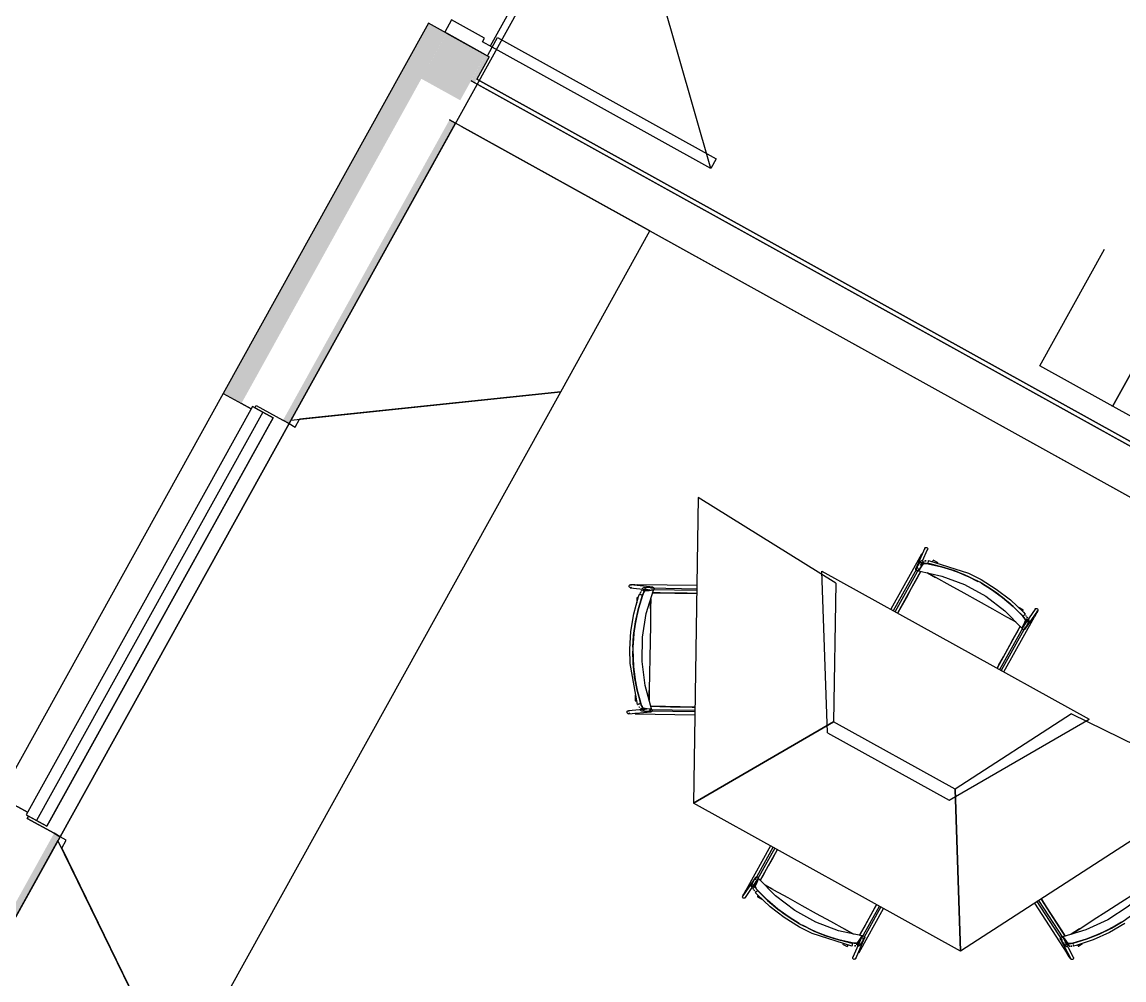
# Model space of a CAD drawing. Header units: metres. Extents: x 2.5 to 42.6, y 0.9 to 31.9.
# Drawn here: x 29.342 to 30.904, y 14.945 to 16.303 of the extents above; entities that cross this region are included whole.
import ezdxf

# ---------------------------------------------------------------- set-up
doc = ezdxf.new("R2010")
doc.units = ezdxf.units.M
for name, color, linetype in [('ARREDI', 9, 'Continuous'), ('PARETI_STRUTTURE', 7, 'Continuous'), ('PILASTRI_SETTI', 8, 'Continuous')]:
    doc.layers.add(name, color=color, linetype=linetype)

msp = doc.modelspace()

# ---------------------------------------------------------------- linework, layer by layer
at = {"layer": 'ARREDI'}
for points in [[(29.7231, 15.7384), (30.1055, 15.7786), (30.232, 16.0068), (29.9565, 16.1595)], [(30.9797, 15.9237), (30.8879, 15.758)], [(29.6978, 15.7415), (29.6685, 15.7577), (29.3479, 15.1792), (29.3771, 15.1629)], [(30.2936, 15.1957), (30.4924, 15.3107)], [(29.3928, 15.1425), (28.9057, 14.2637), (29.1812, 14.111), (29.5614, 14.7969)]]:
    msp.add_lwpolyline(points, close=True, dxfattribs=at)
for points in [[(30.7845, 15.8153), (30.8763, 15.9809)], [(31.8177, 15.2427), (30.7845, 15.8153)], [(29.3981, 15.1317), (29.5614, 14.7969), (30.1055, 15.7786), (29.7351, 15.7397)], [(29.6832, 15.7496), (29.3625, 15.171)], [(29.7204, 15.7335), (29.3959, 15.148)], [(30.4956, 15.5075), (30.3006, 15.6288), (30.2936, 15.1957)], [(30.6217, 15.5552), (30.6215, 15.5559), (30.6216, 15.5566), (30.6217, 15.5569), (30.6217, 15.5569), (30.6219, 15.5573), (30.6225, 15.5578), (30.6232, 15.5581), (30.6239, 15.5581), (30.6246, 15.5579), (30.6252, 15.5575), (30.6256, 15.5569)], [(30.6177, 15.5482), (30.6172, 15.5484), (30.6169, 15.5486)], [(30.6169, 15.5486), (30.6169, 15.5486)], [(30.6182, 15.5479), (30.6177, 15.5482)], [(30.6256, 15.5569), (30.6258, 15.5561), (30.6257, 15.5554), (30.6256, 15.5552), (30.6256, 15.5551), (30.6254, 15.5547), (30.6248, 15.5542)], [(30.6091, 15.5263), (30.6089, 15.527), (30.609, 15.5278), (30.6091, 15.528), (30.6091, 15.528), (30.6093, 15.5284), (30.6099, 15.529), (30.6106, 15.5292), (30.6113, 15.5293), (30.612, 15.5291)], [(30.6192, 15.5348), (30.6159, 15.5299), (30.6126, 15.525), (30.646, 15.5175), (30.678, 15.5053), (30.708, 15.4887), (30.7353, 15.468), (30.7594, 15.4436), (30.7618, 15.449), (30.7642, 15.4544), (30.7641, 15.4553), (30.7633, 15.4568), (30.762, 15.4587), (30.7604, 15.4606)], [(30.6126, 15.525), (30.613, 15.528), (30.6126, 15.525)], [(30.6156, 15.5325), (30.6164, 15.5337), (30.6198, 15.5386)], [(30.6158, 15.5365), (30.6157, 15.5373), (30.6157, 15.538), (30.616, 15.5385), (30.6161, 15.5387), (30.6166, 15.5391), (30.6166, 15.5392), (30.6173, 15.5394), (30.618, 15.5395), (30.6187, 15.5392), (30.6193, 15.5388)], [(30.6199, 15.5374), (30.6198, 15.5367), (30.6196, 15.5362), (30.6195, 15.536), (30.619, 15.5355), (30.619, 15.5355), (30.6183, 15.5353), (30.6176, 15.5352), (30.6169, 15.5355), (30.6162, 15.5359), (30.6158, 15.5365)], [(30.6264, 15.5349), (30.624, 15.5352), (30.6217, 15.5353), (30.62, 15.5352), (30.6192, 15.5348)], [(30.6192, 15.5348), (30.62, 15.5352), (30.6216, 15.5353), (30.6239, 15.5352), (30.6264, 15.5349)], [(30.6214, 15.5391), (30.6222, 15.5391), (30.6235, 15.5391)], [(30.6235, 15.5391), (30.6222, 15.5391)], [(30.6263, 15.5353), (30.6263, 15.5355), (30.6264, 15.5359), (30.6265, 15.5366)], [(30.6264, 15.5349), (30.6454, 15.5306), (30.664, 15.5247), (30.6818, 15.5175)], [(30.6266, 15.5373), (30.6268, 15.538), (30.6269, 15.5387), (30.627, 15.5392), (30.627, 15.5395), (30.627, 15.5395), (30.627, 15.5395), (30.627, 15.5393)], [(30.6819, 15.5175), (30.6641, 15.5247), (30.6455, 15.5305), (30.6266, 15.5348)], [(30.6337, 15.54), (30.6335, 15.5398), (30.6333, 15.5394), (30.633, 15.5388), (30.6326, 15.5382)], [(30.4838, 15.2952), (30.4759, 15.5246), (30.8547, 15.3146)], [(30.6161, 15.5242), (30.6099, 15.513), (30.6025, 15.4997), (30.5951, 15.4863), (30.5877, 15.4729), (30.5833, 15.4651)], [(30.6128, 15.5259), (30.6123, 15.5253), (30.6116, 15.5251), (30.6108, 15.525), (30.6101, 15.5252), (30.6095, 15.5257), (30.6091, 15.5263)], [(30.6254, 15.5219), (30.6369, 15.5155)], [(30.7507, 15.4525), (30.7381, 15.4594), (30.718, 15.4706), (30.6978, 15.4818), (30.6776, 15.493), (30.6574, 15.5042), (30.6373, 15.5153), (30.6254, 15.5219)], [(30.6824, 15.5173), (30.697, 15.5099)], [(30.697, 15.5099), (30.6824, 15.5172)], [(30.2028, 15.5018), (30.2024, 15.5024), (30.2023, 15.5032), (30.2025, 15.5039), (30.2029, 15.5045), (30.2035, 15.505), (30.2042, 15.5052), (30.2047, 15.5052), (30.205, 15.5052), (30.2057, 15.5049), (30.2062, 15.5044)], [(30.206, 15.5016), (30.2054, 15.5011), (30.2047, 15.5009), (30.2042, 15.5009), (30.204, 15.501), (30.2033, 15.5013), (30.2028, 15.5018)], [(30.2143, 15.5052), (30.2143, 15.5052), (30.2143, 15.5052), (30.2143, 15.5049), (30.2142, 15.5044)], [(30.2142, 15.5044), (30.2142, 15.5037)], [(30.2198, 15.4959), (30.2208, 15.4973)], [(30.2208, 15.4973), (30.2198, 15.496)], [(30.2224, 15.3305), (30.2283, 15.3299), (30.2342, 15.3293), (30.2251, 15.3623), (30.2208, 15.3963), (30.2213, 15.4306), (30.2267, 15.4645), (30.2369, 15.4972), (30.231, 15.4967), (30.2251, 15.4963), (30.2244, 15.4958), (30.2234, 15.4944), (30.2224, 15.4924), (30.2215, 15.4901)], [(30.2214, 15.4901), (30.2224, 15.4925), (30.2234, 15.4945), (30.2244, 15.4959), (30.2251, 15.4964)], [(30.2216, 15.4982), (30.2215, 15.499), (30.2216, 15.4997), (30.222, 15.5003), (30.2226, 15.5008), (30.2227, 15.5008), (30.2233, 15.501), (30.2235, 15.501), (30.224, 15.5009), (30.2247, 15.5006), (30.2253, 15.5001)], [(30.2253, 15.5001), (30.2256, 15.4995), (30.2257, 15.4987), (30.2255, 15.498), (30.2251, 15.4973), (30.2246, 15.4969), (30.2245, 15.4969), (30.2239, 15.4967), (30.2237, 15.4967), (30.2231, 15.4967), (30.2224, 15.497), (30.2219, 15.4975)], [(30.2231, 15.4979), (30.2274, 15.4982), (30.229, 15.4983)], [(30.2255, 15.4982), (30.2255, 15.4982)], [(30.2306, 15.4984), (30.2316, 15.4985)], [(30.2338, 15.5004), (30.2342, 15.5011), (30.2348, 15.5015), (30.2355, 15.5017), (30.236, 15.5017), (30.236, 15.5017), (30.2363, 15.5017), (30.2369, 15.5014), (30.2375, 15.5009)], [(30.2348, 15.498), (30.2369, 15.4971)], [(30.2375, 15.5009), (30.2378, 15.5002), (30.2379, 15.4995), (30.2377, 15.4987), (30.2373, 15.4981), (30.2367, 15.4976), (30.236, 15.4974)], [(30.4956, 15.5075), (30.4924, 15.3106)], [(30.7604, 15.4607), (30.7467, 15.4745), (30.7319, 15.4871), (30.7161, 15.4985), (30.7019, 15.5072)], [(30.7019, 15.5072), (30.7162, 15.4985), (30.732, 15.4871), (30.7467, 15.4744), (30.7605, 15.4606)], [(30.2214, 15.49), (30.2157, 15.4714), (30.2115, 15.4524), (30.2088, 15.4331), (30.2078, 15.4165)], [(30.2079, 15.4165), (30.2088, 15.4332), (30.2115, 15.4525), (30.2157, 15.4715), (30.2214, 15.4901)], [(30.2155, 15.4864), (30.2148, 15.4864), (30.2141, 15.4864), (30.2136, 15.4864), (30.2133, 15.4864)], [(30.2171, 15.4919), (30.2174, 15.4918), (30.2179, 15.4916), (30.2185, 15.4914), (30.2192, 15.4911), (30.2199, 15.4909)], [(30.2179, 15.4916), (30.2183, 15.4926)], [(30.2183, 15.4926), (30.2179, 15.4916)], [(30.2194, 15.4951), (30.2188, 15.4939)], [(30.2188, 15.4938), (30.2193, 15.4949)], [(30.2199, 15.4909), (30.2205, 15.4907), (30.2209, 15.4905), (30.2211, 15.4904)], [(30.2332, 15.4853), (30.233, 15.471), (30.2326, 15.448), (30.2322, 15.4249), (30.2318, 15.4017), (30.2315, 15.3787), (30.2311, 15.3557), (30.2309, 15.3413)], [(30.233, 15.4713), (30.2332, 15.4853)], [(30.298, 15.4928), (30.285, 15.493), (30.2721, 15.4932), (30.2592, 15.4934), (30.2463, 15.4936), (30.2358, 15.4938)], [(30.76, 15.4676), (30.7603, 15.4682), (30.7607, 15.4688), (30.7609, 15.4692), (30.761, 15.4694)], [(30.7777, 15.4695), (30.7779, 15.4702), (30.7781, 15.4706), (30.7781, 15.4707), (30.7782, 15.4709), (30.7788, 15.4713), (30.7795, 15.4715)], [(30.7795, 15.4716), (30.7803, 15.4715), (30.781, 15.4713), (30.7815, 15.4708), (30.7819, 15.4701), (30.782, 15.4694), (30.7819, 15.4686), (30.7817, 15.4682), (30.7817, 15.4682), (30.7815, 15.468), (30.7809, 15.4675), (30.7802, 15.4673)], [(30.7385, 15.4592), (30.7507, 15.4525)], [(30.7605, 15.4606), (30.7621, 15.4586), (30.7634, 15.4567), (30.7641, 15.4553), (30.7643, 15.4544)], [(30.7619, 15.4616), (30.7614, 15.4611), (30.7611, 15.4608), (30.7609, 15.4607)], [(30.7641, 15.4635), (30.7638, 15.4633), (30.7635, 15.463), (30.763, 15.4626), (30.7624, 15.4621), (30.7619, 15.4616)], [(30.7635, 15.463), (30.7642, 15.4622)], [(30.7641, 15.4635), (30.7641, 15.4635)], [(30.7665, 15.4554), (30.7648, 15.4515), (30.7641, 15.45)], [(30.765, 15.4612), (30.7658, 15.46)], [(30.7675, 15.4525), (30.7667, 15.4525), (30.766, 15.4528), (30.7655, 15.4532), (30.7651, 15.4539), (30.765, 15.4546), (30.765, 15.4546), (30.7651, 15.4553), (30.7652, 15.4555), (30.7655, 15.456), (30.7661, 15.4564), (30.7668, 15.4567)], [(30.7658, 15.46), (30.7651, 15.4611)], [(30.7663, 15.4593), (30.7671, 15.4578)], [(30.7671, 15.4578), (30.7664, 15.4592)], [(30.7675, 15.4566), (30.7682, 15.4564), (30.7688, 15.4559), (30.7692, 15.4552), (30.7693, 15.4545), (30.7693, 15.4545), (30.7692, 15.4538), (30.7691, 15.4537), (30.7688, 15.4532), (30.7682, 15.4527), (30.7675, 15.4525)], [(30.7764, 15.4602), (30.7758, 15.4605)], [(30.7772, 15.4598), (30.7772, 15.4598), (30.7771, 15.4598), (30.7769, 15.46), (30.7764, 15.4602)], [(30.7242, 15.387), (30.7268, 15.3918), (30.7331, 15.4031), (30.7393, 15.4144), (30.7456, 15.4257), (30.7519, 15.437), (30.7569, 15.4461)], [(30.7612, 15.4451), (30.7594, 15.4436)], [(30.7624, 15.4413), (30.7617, 15.4413), (30.761, 15.4416), (30.7604, 15.4421), (30.76, 15.4428), (30.7599, 15.4435), (30.7601, 15.4442)], [(30.7632, 15.4453), (30.7637, 15.4448), (30.7641, 15.4441), (30.7642, 15.4434), (30.7641, 15.4427), (30.7639, 15.4422), (30.7639, 15.4422), (30.7637, 15.442), (30.7631, 15.4416), (30.7624, 15.4413)], [(30.7635, 15.4486), (30.7631, 15.4477)], [(30.2078, 15.4109), (30.2081, 15.3946)], [(30.2082, 15.3945), (30.2078, 15.4109)], [(30.2082, 15.394), (30.2102, 15.3749), (30.2138, 15.3558), (30.2189, 15.337)], [(30.219, 15.3369), (30.2138, 15.3557), (30.2102, 15.3748), (30.2082, 15.3939)], [(30.2309, 15.3413), (30.2311, 15.3553)], [(30.211, 15.3408), (30.211, 15.3408)], [(30.211, 15.3408), (30.2113, 15.3408), (30.2117, 15.3408), (30.2124, 15.3408), (30.2131, 15.3408)], [(30.2033, 15.3231), (30.2027, 15.3226), (30.202, 15.3224), (30.2018, 15.3223), (30.2013, 15.3223), (30.2006, 15.3226), (30.2, 15.3231), (30.1996, 15.3237), (30.1994, 15.3244), (30.1996, 15.3252), (30.1999, 15.3258)], [(30.1999, 15.3258), (30.2005, 15.3263), (30.2012, 15.3266), (30.2014, 15.3266), (30.2019, 15.3266), (30.2026, 15.3264), (30.2032, 15.3259)], [(30.2174, 15.3362), (30.2167, 15.3359), (30.216, 15.3357), (30.2154, 15.3355), (30.2149, 15.3353), (30.2146, 15.3352), (30.2146, 15.3352), (30.2146, 15.3352), (30.2148, 15.3353)], [(30.2172, 15.3312), (30.2166, 15.3323)], [(30.2166, 15.3323), (30.2172, 15.3311)], [(30.2187, 15.3366), (30.2184, 15.3365), (30.218, 15.3364), (30.2174, 15.3362)], [(30.2225, 15.3268), (30.2219, 15.3263), (30.2212, 15.326), (30.2206, 15.3259), (30.2205, 15.326), (30.2198, 15.3262), (30.2198, 15.3262), (30.2192, 15.3267), (30.2188, 15.3273), (30.2187, 15.328)], [(30.2261, 15.3285), (30.2247, 15.3286), (30.2188, 15.3292)], [(30.219, 15.3369), (30.2198, 15.3346), (30.2208, 15.3325), (30.2217, 15.3311), (30.2224, 15.3305)], [(30.2224, 15.3305), (30.2217, 15.331), (30.2208, 15.3324), (30.2198, 15.3345), (30.219, 15.3369)], [(30.2198, 15.3299), (30.2204, 15.3302), (30.221, 15.3303), (30.2212, 15.3302), (30.2218, 15.33), (30.2219, 15.33), (30.2224, 15.3295), (30.2228, 15.3289), (30.2229, 15.3282), (30.2228, 15.3274), (30.2225, 15.3268)], [(30.2347, 15.3256), (30.2341, 15.3251), (30.2334, 15.3248), (30.2332, 15.3248), (30.2327, 15.3248), (30.2319, 15.3251), (30.2314, 15.3255), (30.231, 15.3262), (30.2308, 15.3269)], [(30.2342, 15.3293), (30.2313, 15.3283), (30.2342, 15.3293)], [(30.2332, 15.3328), (30.246, 15.3326), (30.2613, 15.3323), (30.2766, 15.3321), (30.2918, 15.3318), (30.2958, 15.3317)], [(30.234, 15.3289), (30.2346, 15.3284), (30.235, 15.3277), (30.2351, 15.327), (30.235, 15.3263), (30.2347, 15.3256)], [(30.2113, 15.3235), (30.2113, 15.3229)], [(30.2113, 15.3229), (30.2113, 15.3224), (30.2113, 15.3221), (30.2113, 15.322), (30.2113, 15.322)], [(30.6724, 14.9858), (30.6646, 15.2152), (30.4924, 15.3107)], [(30.656, 15.1997), (30.8547, 15.3146)], [(30.8298, 15.3222), (30.6646, 15.2152)], [(30.8298, 15.3222), (31.036, 15.2212), (30.6724, 14.9858)], [(30.4838, 15.2952), (30.656, 15.1997)], [(30.6646, 15.2152), (30.6724, 14.9858), (30.2936, 15.1957)], [(30.4123, 15.1292), (30.406, 15.1179), (30.3998, 15.1066), (30.3935, 15.0953), (30.3884, 15.0862)], [(30.3822, 15.087), (30.3816, 15.0875), (30.3812, 15.0882), (30.3811, 15.0889), (30.3813, 15.0896), (30.3815, 15.0901), (30.3815, 15.0901), (30.3817, 15.0903), (30.3822, 15.0907), (30.3829, 15.091)], [(30.3829, 15.091), (30.3837, 15.091), (30.3844, 15.0907), (30.385, 15.0902), (30.3853, 15.0895), (30.3854, 15.0888), (30.3853, 15.0881)], [(30.9637, 15.0869), (30.9609, 15.0922), (30.9581, 15.0974), (30.9358, 15.0715), (30.91, 15.0489), (30.8812, 15.0303), (30.8501, 15.0159), (30.8173, 15.0062), (30.8209, 15.0015), (30.8245, 14.9968), (30.8254, 14.9965), (30.8271, 14.9965), (30.8293, 14.9967), (30.8317, 14.9973)], [(30.3778, 15.0757), (30.3771, 15.0759), (30.3765, 15.0764), (30.3762, 15.0771), (30.3761, 15.0778), (30.3761, 15.0778), (30.3762, 15.0785), (30.3762, 15.0786), (30.3766, 15.0791), (30.3772, 15.0796), (30.3779, 15.0798)], [(30.3779, 15.0798), (30.3786, 15.0798), (30.3793, 15.0795), (30.3799, 15.0791), (30.3802, 15.0784), (30.3804, 15.0777), (30.3804, 15.0777), (30.3802, 15.077), (30.3802, 15.0768), (30.3799, 15.0763), (30.3793, 15.0759), (30.3786, 15.0756)], [(30.379, 15.073), (30.3783, 15.0745)], [(30.3783, 15.0745), (30.379, 15.0731)], [(30.3788, 15.0769), (30.3806, 15.0808), (30.3812, 15.0823)], [(30.5261, 14.9975), (30.5295, 15.0024), (30.5327, 15.0073), (30.4993, 15.0148), (30.4673, 15.027), (30.4373, 15.0436), (30.41, 15.0643), (30.386, 15.0887), (30.3835, 15.0833), (30.3811, 15.0779), (30.3812, 15.077), (30.382, 15.0755), (30.3833, 15.0736), (30.3849, 15.0717)], [(30.3849, 15.0717), (30.3832, 15.0737), (30.382, 15.0756), (30.3812, 15.077), (30.3811, 15.0779)], [(30.3819, 15.0837), (30.3823, 15.0846)], [(30.3842, 15.0872), (30.386, 15.0887)], [(30.4069, 15.0731), (30.3947, 15.0798)], [(30.3947, 15.0798), (30.4072, 15.0729), (30.4273, 15.0617), (30.4475, 15.0505), (30.4678, 15.0393), (30.4879, 15.0281), (30.5081, 15.017), (30.5206, 15.01)], [(30.8292, 15.0097), (30.8412, 15.0175), (30.8605, 15.03), (30.8799, 15.0426), (30.8993, 15.0551), (30.9187, 15.0677), (30.938, 15.0802), (30.95, 15.088)], [(30.3658, 15.0607), (30.3651, 15.0608), (30.3644, 15.061), (30.3638, 15.0615), (30.3634, 15.0622), (30.3633, 15.0629), (30.3635, 15.0637), (30.3637, 15.0641), (30.3637, 15.0641), (30.3639, 15.0643), (30.3644, 15.0648), (30.3651, 15.065)], [(30.3676, 15.0628), (30.3675, 15.0621), (30.3673, 15.0617), (30.3673, 15.0616), (30.3671, 15.0614), (30.3665, 15.061), (30.3658, 15.0607)], [(30.3682, 15.0725), (30.3682, 15.0725), (30.3682, 15.0725), (30.3685, 15.0723), (30.3689, 15.0721)], [(30.3689, 15.0721), (30.3695, 15.0718)], [(30.3804, 15.0711), (30.3796, 15.0723)], [(30.3796, 15.0723), (30.3803, 15.0712)], [(30.3819, 15.0693), (30.3812, 15.0701)], [(30.3813, 15.0688), (30.3815, 15.069), (30.3819, 15.0693), (30.3824, 15.0697), (30.3829, 15.0702), (30.3835, 15.0707)], [(30.3813, 15.0688), (30.3813, 15.0688)], [(30.3835, 15.0707), (30.384, 15.0712), (30.3843, 15.0715), (30.3845, 15.0716)], [(30.3854, 15.0647), (30.385, 15.0641), (30.3847, 15.0635), (30.3845, 15.0631), (30.3843, 15.0629)], [(30.4435, 15.0251), (30.4292, 15.0338), (30.4134, 15.0452), (30.3986, 15.0579), (30.3849, 15.0717)], [(30.385, 15.0716), (30.3987, 15.0578), (30.4135, 15.0452), (30.4292, 15.0338), (30.4435, 15.0251)], [(30.7869, 15.0593), (30.7939, 15.0485), (30.801, 15.0376), (30.808, 15.0268), (30.815, 15.0159), (30.8207, 15.0072)], [(30.5293, 15.0081), (30.5355, 15.0193), (30.5429, 15.0326), (30.5503, 15.046), (30.5535, 15.0517)], [(30.9004, 15.027), (30.8861, 15.0185), (30.8685, 15.0099), (30.8504, 15.0028), (30.8317, 14.9972)], [(30.8319, 14.9973), (30.8505, 15.0029), (30.8686, 15.01), (30.8861, 15.0185), (30.9004, 15.027)], [(30.4484, 15.0224), (30.4629, 15.0151)], [(30.463, 15.015), (30.4484, 15.0224)], [(30.4635, 15.0148), (30.4813, 15.0076), (30.4998, 15.0018), (30.5188, 14.9975)], [(30.5189, 14.9974), (30.5, 15.0017), (30.4814, 15.0076), (30.4635, 15.0148)], [(30.5206, 15.01), (30.5084, 15.0168)], [(30.8409, 15.0173), (30.8292, 15.0097)], [(30.5191, 14.997), (30.519, 14.9968), (30.5189, 14.9964), (30.5188, 14.9957)], [(30.5189, 14.9974), (30.5214, 14.9971), (30.5236, 14.997), (30.5253, 14.9971), (30.5261, 14.9975)], [(30.5262, 14.9975), (30.5254, 14.9971), (30.5237, 14.997), (30.5215, 14.9971), (30.5189, 14.9974)], [(30.5254, 14.9949), (30.5255, 14.9956), (30.5257, 14.9961), (30.5258, 14.9963), (30.5264, 14.9968), (30.5264, 14.9968), (30.5271, 14.997), (30.5278, 14.9971), (30.5285, 14.9968), (30.5291, 14.9964), (30.5295, 14.9958)], [(30.5297, 14.9998), (30.5289, 14.9986), (30.5256, 14.9937)], [(30.5295, 14.9958), (30.5297, 14.995), (30.5296, 14.9943), (30.5294, 14.9938), (30.5293, 14.9936), (30.5288, 14.9932), (30.5288, 14.9931), (30.5281, 14.9929), (30.5273, 14.9928), (30.5266, 14.9931), (30.526, 14.9935)], [(30.5327, 15.0073), (30.5323, 15.0045), (30.5327, 15.0073)], [(30.5326, 15.0064), (30.5331, 15.007), (30.5338, 15.0072), (30.5345, 15.0073), (30.5353, 15.0071), (30.5359, 15.0066), (30.5363, 15.006)], [(30.5363, 15.006), (30.5365, 15.0053), (30.5364, 15.0045), (30.5363, 15.0043), (30.5363, 15.0043), (30.536, 15.0039), (30.5355, 15.0033), (30.5348, 15.0031), (30.534, 15.003), (30.5333, 15.0032)], [(30.8163, 15.0018), (30.8155, 15.0018), (30.8148, 15.002), (30.8142, 15.0025), (30.8139, 15.0029), (30.8139, 15.0031), (30.8137, 15.0038), (30.8138, 15.0046)], [(30.8138, 15.0046), (30.8142, 15.0052), (30.8148, 15.0057), (30.8155, 15.006), (30.8162, 15.006), (30.8169, 15.0058), (30.8175, 15.0053)], [(30.8176, 15.0045), (30.8173, 15.0061)], [(30.8243, 14.9943), (30.8217, 14.9977), (30.8207, 14.999)], [(30.8213, 14.9948), (30.8216, 14.9955), (30.8222, 14.996), (30.8229, 14.9963), (30.8237, 14.9963), (30.8244, 14.9961), (30.8244, 14.9961), (30.8249, 14.9956), (30.825, 14.9955), (30.8253, 14.995), (30.8254, 14.9942), (30.8253, 14.9935)], [(30.8317, 14.9973), (30.8292, 14.9967), (30.827, 14.9965), (30.8253, 14.9965), (30.8245, 14.9968)], [(30.8319, 14.9955), (30.8318, 14.9962), (30.8317, 14.9966), (30.8316, 14.9968)], [(30.5117, 14.9923), (30.5118, 14.9925), (30.5121, 14.9929), (30.5124, 14.9935), (30.5127, 14.9941)], [(30.5187, 14.995), (30.5186, 14.9943), (30.5185, 14.9936), (30.5184, 14.9931), (30.5183, 14.9928), (30.5183, 14.9928), (30.5183, 14.9928), (30.5184, 14.993)], [(30.524, 14.9932), (30.5231, 14.9932), (30.5219, 14.9932)], [(30.5219, 14.9932), (30.5232, 14.9932)], [(30.5271, 14.9844), (30.5277, 14.9841)], [(30.5277, 14.9841), (30.5281, 14.9839), (30.5284, 14.9837)], [(30.5285, 14.9837), (30.5284, 14.9837)], [(30.8249, 14.9929), (30.8244, 14.9924), (30.8237, 14.9921), (30.8229, 14.9921), (30.8222, 14.9923), (30.8222, 14.9923), (30.8217, 14.9927), (30.8216, 14.9929), (30.8213, 14.9934), (30.8211, 14.9941), (30.8213, 14.9948)], [(30.8232, 14.9829), (30.8235, 14.9831), (30.8239, 14.9833)], [(30.8232, 14.9829), (30.8232, 14.9829)], [(30.8239, 14.9833), (30.8244, 14.9837)], [(30.8261, 14.9927), (30.8278, 14.9927)], [(30.8278, 14.9927), (30.8262, 14.9927)], [(30.8288, 14.9928), (30.83, 14.9929)], [(30.8301, 14.993), (30.829, 14.9928)], [(30.8324, 14.9935), (30.8314, 14.9932)], [(30.8314, 14.9932), (30.8325, 14.9935)], [(30.8324, 14.9935), (30.8323, 14.9941), (30.8321, 14.9948)], [(30.8326, 14.9927), (30.8326, 14.9926), (30.8326, 14.9927), (30.8326, 14.993)], [(30.8381, 14.9944), (30.8385, 14.9938), (30.8389, 14.9932), (30.8392, 14.9928), (30.8393, 14.9926)], [(30.5197, 14.9754), (30.5195, 14.9762), (30.5196, 14.9769), (30.5197, 14.9771), (30.5197, 14.9772), (30.52, 14.9776), (30.5205, 14.9781)], [(30.5237, 14.9771), (30.5239, 14.9764), (30.5238, 14.9756), (30.5237, 14.9754), (30.5237, 14.9754), (30.5234, 14.975), (30.5229, 14.9745), (30.5222, 14.9742), (30.5215, 14.9741), (30.5207, 14.9744), (30.5201, 14.9748), (30.5197, 14.9754)], [(30.8324, 14.9753), (30.8321, 14.9746), (30.8315, 14.9741), (30.8308, 14.9738), (30.8301, 14.9738), (30.8294, 14.9741), (30.8288, 14.9745), (30.8285, 14.9749), (30.8285, 14.975), (30.8284, 14.9752), (30.8283, 14.9759), (30.8284, 14.9767)], [(30.8315, 14.9778), (30.8321, 14.9774), (30.8323, 14.977), (30.8323, 14.9769), (30.8324, 14.9767), (30.8326, 14.976), (30.8324, 14.9752)]]:
    msp.add_lwpolyline(points, dxfattribs=at)
at = {"layer": 'PARETI_STRUTTURE'}
for points in [[(29.3959, 15.148), (30.658, 17.4251), (31.4339, 18.8249), (31.4253, 18.8297)], [(30.2919, 16.785), (30.0056, 16.2684)], [(30.3183, 16.0951), (30.0084, 16.2669), (30.016, 16.2807), (30.326, 16.1089), (30.3183, 16.0951), (30.1802, 16.5769), (30.229, 16.5566), (30.2812, 16.5476), (30.334, 16.5505), (30.3848, 16.5651), (30.4312, 16.5907), (30.4707, 16.6259), (30.5013, 16.669)], [(29.918, 16.3013), (29.8822, 16.2366)], [(29.9438, 16.2869), (29.918, 16.3013)], [(30.0017, 16.2549), (30.0084, 16.2669), (29.9946, 16.2746), (29.9975, 16.2797), (29.9506, 16.3057), (29.9411, 16.2885)], [(29.9438, 16.2869), (29.9989, 16.2564)], [(29.999, 16.2564), (29.9439, 16.2869)], [(29.999, 16.2564), (30.0041, 16.2535), (29.9864, 16.2216), (32.2429, 14.971)], [(29.8822, 16.2366), (29.627, 15.7762), (29.6528, 15.7619)], [(29.9784, 16.2193), (29.9836, 16.2165)], [(32.2401, 14.9658), (29.9784, 16.2193)], [(29.9836, 16.2165), (32.2401, 14.9658)], [(32.2429, 14.971), (29.9864, 16.2217)], [(29.3959, 15.148), (29.7204, 15.7335), (29.7118, 15.7382), (29.7204, 15.7335), (29.9565, 16.1595), (29.9479, 16.1642)], [(29.9565, 16.1595), (29.7204, 15.7335), (29.729, 15.7287)], [(29.9479, 16.1642), (29.9565, 16.1595)], [(29.9651, 16.1547), (32.2353, 14.8964)], [(30.232, 16.0068), (32.2095, 14.9107), (32.1242, 14.7568), (32.15, 14.7424)], [(29.627, 15.7762), (29.3102, 15.2046), (29.336, 15.1902), (29.3498, 15.1826)], [(29.627, 15.7762), (29.6528, 15.7619)], [(29.672, 15.7558), (29.6739, 15.7592), (29.7118, 15.7382)], [(29.672, 15.7558), (29.6978, 15.7415)], [(29.6739, 15.7592), (29.7118, 15.7382)], [(29.6978, 15.7415), (29.6913, 15.7298)], [(29.729, 15.7287), (29.7351, 15.7397)], [(29.6913, 15.7298), (29.3836, 15.1746), (29.3771, 15.1629), (29.3513, 15.1772)], [(30.6169, 15.5486), (30.5736, 15.4705)], [(30.6217, 15.5569), (30.6091, 15.528)], [(30.6185, 15.5389), (30.6256, 15.5552)], [(30.5774, 15.4684), (30.6102, 15.5275)], [(30.613, 15.5275), (30.5795, 15.4672)], [(30.6091, 15.528), (30.6096, 15.5286), (30.6097, 15.5287), (30.6098, 15.5289), (30.6098, 15.529), (30.6099, 15.5291), (30.61, 15.5292), (30.6101, 15.5293), (30.6101, 15.5294), (30.6102, 15.5295), (30.6103, 15.5296), (30.6103, 15.5297), (30.6104, 15.5298), (30.6105, 15.53), (30.6106, 15.5301), (30.6106, 15.5302), (30.6107, 15.5303), (30.6108, 15.5304), (30.6108, 15.5305), (30.6109, 15.5306), (30.611, 15.5307), (30.6111, 15.5308), (30.6111, 15.531), (30.6112, 15.5311), (30.6113, 15.5312), (30.6113, 15.5313), (30.6114, 15.5314), (30.6115, 15.5315), (30.6116, 15.5316), (30.6116, 15.5317), (30.6117, 15.5318), (30.6118, 15.5319), (30.6118, 15.5321), (30.6119, 15.5322), (30.612, 15.5323), (30.6121, 15.5324), (30.6121, 15.5325), (30.6122, 15.5326), (30.6123, 15.5327), (30.6123, 15.5328), (30.6124, 15.5329), (30.6125, 15.5331), (30.6125, 15.5332), (30.6126, 15.5333), (30.6127, 15.5334), (30.6128, 15.5335), (30.6128, 15.5336), (30.6129, 15.5337), (30.613, 15.5338), (30.613, 15.5339), (30.6131, 15.534), (30.6132, 15.5342), (30.6132, 15.5343), (30.6133, 15.5344), (30.6134, 15.5345), (30.6135, 15.5346), (30.6135, 15.5347), (30.6136, 15.5348), (30.6137, 15.5349), (30.6137, 15.535), (30.6138, 15.5352), (30.6139, 15.5353), (30.614, 15.5354), (30.614, 15.5355), (30.6141, 15.5356), (30.6142, 15.5357), (30.6142, 15.5358), (30.6143, 15.5359), (30.6144, 15.536), (30.6145, 15.5361), (30.6145, 15.5362), (30.6146, 15.5364), (30.6147, 15.5365), (30.6147, 15.5366), (30.6148, 15.5367), (30.6149, 15.5368), (30.615, 15.5369), (30.615, 15.537), (30.6151, 15.5371), (30.6152, 15.5372), (30.6152, 15.5374), (30.6153, 15.5375), (30.6154, 15.5376), (30.6154, 15.5377), (30.6155, 15.5378), (30.6156, 15.5379), (30.6157, 15.538), (30.6157, 15.5381), (30.6158, 15.5382), (30.6159, 15.5383), (30.6159, 15.5385), (30.616, 15.5385)], [(30.6103, 15.5277), (30.6117, 15.5303)], [(30.6131, 15.5263), (30.6135, 15.5273)], [(30.6196, 15.5362), (30.6133, 15.5263)], [(30.616, 15.5331), (30.6179, 15.5374)], [(30.6173, 15.5354), (30.6168, 15.5345)], [(30.6995, 15.5086), (30.677, 15.5196), (30.6535, 15.5283), (30.6292, 15.5347), (30.6263, 15.5352)], [(30.627, 15.5395), (30.6835, 15.5215), (30.7016, 15.5124)], [(30.6404, 15.5364), (30.6337, 15.5401)], [(30.5833, 15.4651), (30.6161, 15.5242)], [(30.7016, 15.5124), (30.723, 15.499), (30.7431, 15.4836), (30.7615, 15.4663), (30.7641, 15.4635)], [(30.2042, 15.5009), (30.2355, 15.4974)], [(30.2044, 15.5053), (30.2058, 15.5053), (30.2074, 15.5053), (30.2107, 15.5053), (30.2143, 15.5052)], [(30.236, 15.5017), (30.2047, 15.5052)], [(30.2986, 15.5039), (30.2143, 15.5052)], [(30.2235, 15.501), (30.2352, 15.5016)], [(30.2354, 15.4972), (30.2353, 15.4972), (30.2351, 15.4972), (30.235, 15.4972), (30.2349, 15.4972), (30.2348, 15.4972), (30.2346, 15.4972), (30.2345, 15.4972), (30.2344, 15.4972), (30.2342, 15.4972), (30.2341, 15.4972), (30.234, 15.4972), (30.2338, 15.4972), (30.2337, 15.4972), (30.2336, 15.4972), (30.2334, 15.4971), (30.2333, 15.4971), (30.2332, 15.4971), (30.233, 15.4971), (30.2329, 15.4971), (30.2328, 15.4971), (30.2327, 15.4971), (30.2325, 15.4971), (30.2324, 15.4971), (30.2323, 15.4971), (30.2321, 15.4971), (30.232, 15.4971), (30.2319, 15.4971), (30.2317, 15.4971), (30.2316, 15.4971), (30.2315, 15.497), (30.2314, 15.497), (30.2312, 15.497), (30.2311, 15.497), (30.2309, 15.497), (30.2308, 15.497), (30.2307, 15.497), (30.2306, 15.497), (30.2304, 15.497), (30.2303, 15.497), (30.2302, 15.497), (30.23, 15.497), (30.2299, 15.497), (30.2298, 15.497), (30.2296, 15.497), (30.2295, 15.4969), (30.2294, 15.4969), (30.2293, 15.4969), (30.2291, 15.4969), (30.229, 15.4969), (30.2289, 15.4969), (30.2287, 15.4969), (30.2286, 15.4969), (30.2285, 15.4969), (30.2283, 15.4969), (30.2282, 15.4969), (30.2281, 15.4969), (30.2279, 15.4969), (30.2278, 15.4969), (30.2277, 15.4969), (30.2275, 15.4969), (30.2274, 15.4969), (30.2273, 15.4969), (30.2272, 15.4968), (30.227, 15.4968), (30.2269, 15.4968), (30.2268, 15.4968), (30.2266, 15.4968), (30.2265, 15.4968), (30.2264, 15.4968), (30.2262, 15.4968), (30.2261, 15.4968), (30.226, 15.4968), (30.2258, 15.4968), (30.2257, 15.4968), (30.2256, 15.4968), (30.2254, 15.4968), (30.2253, 15.4968), (30.2252, 15.4967), (30.2251, 15.4967), (30.2249, 15.4967), (30.2248, 15.4967), (30.2247, 15.4967), (30.2245, 15.4967), (30.2244, 15.4967), (30.2243, 15.4967), (30.2241, 15.4967), (30.224, 15.4967), (30.2239, 15.4967), (30.2237, 15.4967), (30.2237, 15.4967)], [(30.2274, 15.4982), (30.2255, 15.4982)], [(30.2328, 15.5006), (30.2985, 15.4995)], [(30.2985, 15.4971), (30.2352, 15.4981)], [(30.7609, 15.4607), (30.7428, 15.4781), (30.7231, 15.4937), (30.702, 15.5072), (30.6995, 15.5086)], [(30.2034, 15.4138), (30.2051, 15.439), (30.2093, 15.4639), (30.2159, 15.4883), (30.2171, 15.4919)], [(30.2212, 15.4904), (30.2143, 15.4663), (30.2098, 15.4416), (30.2078, 15.4166), (30.2078, 15.4137)], [(30.2133, 15.4864), (30.2132, 15.4793)], [(30.2358, 15.4937), (30.2984, 15.4927)], [(30.761, 15.4695), (30.7548, 15.4729)], [(30.7781, 15.4707), (30.7603, 15.4447)], [(30.7639, 15.4422), (30.7817, 15.4682)], [(30.7818, 15.4684), (30.7812, 15.4672), (30.7805, 15.4658), (30.7789, 15.4629), (30.7772, 15.4598)], [(30.7339, 15.3816), (30.7772, 15.4598)], [(30.7602, 15.4449), (30.7602, 15.445), (30.7603, 15.4451), (30.7603, 15.4452), (30.7604, 15.4454), (30.7605, 15.4455), (30.7605, 15.4456), (30.7606, 15.4457), (30.7606, 15.4458), (30.7607, 15.446), (30.7607, 15.4461), (30.7608, 15.4462), (30.7608, 15.4463), (30.7609, 15.4464), (30.761, 15.4466), (30.761, 15.4467), (30.7611, 15.4468), (30.7611, 15.4469), (30.7612, 15.447), (30.7612, 15.4471), (30.7613, 15.4473), (30.7614, 15.4474), (30.7614, 15.4475), (30.7615, 15.4476), (30.7615, 15.4477), (30.7616, 15.4478), (30.7616, 15.448), (30.7617, 15.4481), (30.7617, 15.4482), (30.7618, 15.4483), (30.7619, 15.4484), (30.7619, 15.4486), (30.762, 15.4487), (30.762, 15.4488), (30.7621, 15.4489), (30.7621, 15.449), (30.7622, 15.4491), (30.7622, 15.4493), (30.7623, 15.4494), (30.7624, 15.4495), (30.7624, 15.4496), (30.7625, 15.4497), (30.7625, 15.4499), (30.7626, 15.45), (30.7626, 15.4501), (30.7627, 15.4502), (30.7628, 15.4503), (30.7628, 15.4505), (30.7629, 15.4506), (30.7629, 15.4507), (30.763, 15.4508), (30.763, 15.4509), (30.7631, 15.4511), (30.7631, 15.4512), (30.7632, 15.4513), (30.7633, 15.4514), (30.7633, 15.4515), (30.7634, 15.4516), (30.7634, 15.4518), (30.7635, 15.4519), (30.7635, 15.452), (30.7636, 15.4521), (30.7636, 15.4522), (30.7637, 15.4524), (30.7638, 15.4525), (30.7638, 15.4526), (30.7639, 15.4527), (30.7639, 15.4528), (30.764, 15.453), (30.764, 15.4531), (30.7641, 15.4532), (30.7641, 15.4533), (30.7642, 15.4534), (30.7643, 15.4535), (30.7643, 15.4537), (30.7644, 15.4538), (30.7644, 15.4539), (30.7645, 15.454), (30.7646, 15.4541), (30.7646, 15.4543), (30.7647, 15.4544), (30.7647, 15.4545), (30.7648, 15.4546), (30.7648, 15.4547), (30.7649, 15.4548), (30.7649, 15.455), (30.765, 15.4551), (30.7651, 15.4552), (30.7651, 15.4553), (30.7652, 15.4554), (30.7652, 15.4555)], [(30.7691, 15.4537), (30.7641, 15.443)], [(30.7648, 15.4515), (30.7657, 15.4531)], [(30.7569, 15.4462), (30.7241, 15.387)], [(30.7279, 15.3849), (30.761, 15.4447)], [(30.7644, 15.4456), (30.7301, 15.3837)], [(30.2146, 15.3352), (30.2039, 15.3935), (30.2034, 15.4138)], [(30.2078, 15.4137), (30.2086, 15.3886), (30.212, 15.3638), (30.2178, 15.3394), (30.2187, 15.3366)], [(30.2111, 15.3485), (30.211, 15.3408)], [(30.2328, 15.3291), (30.2014, 15.3266)], [(30.2018, 15.3223), (30.2332, 15.3248)], [(30.2332, 15.3248), (30.2324, 15.325), (30.2322, 15.325), (30.2321, 15.325), (30.232, 15.325), (30.2318, 15.325), (30.2317, 15.325), (30.2316, 15.3251), (30.2314, 15.3251), (30.2313, 15.3251), (30.2312, 15.3251), (30.231, 15.3251), (30.2309, 15.3251), (30.2308, 15.3251), (30.2306, 15.3251), (30.2305, 15.3251), (30.2304, 15.3252), (30.2303, 15.3252), (30.2301, 15.3252), (30.23, 15.3252), (30.2299, 15.3252), (30.2297, 15.3252), (30.2296, 15.3252), (30.2295, 15.3252), (30.2293, 15.3252), (30.2292, 15.3253), (30.2291, 15.3253), (30.229, 15.3253), (30.2288, 15.3253), (30.2287, 15.3253), (30.2286, 15.3253), (30.2284, 15.3253), (30.2283, 15.3253), (30.2282, 15.3253), (30.228, 15.3253), (30.2279, 15.3254), (30.2278, 15.3254), (30.2276, 15.3254), (30.2275, 15.3254), (30.2274, 15.3254), (30.2272, 15.3254), (30.2271, 15.3254), (30.227, 15.3254), (30.2269, 15.3254), (30.2267, 15.3255), (30.2266, 15.3255), (30.2265, 15.3255), (30.2263, 15.3255), (30.2262, 15.3255), (30.2261, 15.3255), (30.2259, 15.3255), (30.2258, 15.3255), (30.2257, 15.3255), (30.2256, 15.3255), (30.2254, 15.3256), (30.2253, 15.3256), (30.2252, 15.3256), (30.225, 15.3256), (30.2249, 15.3256), (30.2248, 15.3256), (30.2246, 15.3256), (30.2245, 15.3256), (30.2244, 15.3256), (30.2242, 15.3257), (30.2241, 15.3257), (30.224, 15.3257), (30.2239, 15.3257), (30.2237, 15.3257), (30.2236, 15.3257), (30.2235, 15.3257), (30.2233, 15.3257), (30.2232, 15.3257), (30.2231, 15.3257), (30.2229, 15.3258), (30.2228, 15.3258), (30.2227, 15.3258), (30.2226, 15.3258), (30.2224, 15.3258), (30.2223, 15.3258), (30.2221, 15.3258), (30.222, 15.3258), (30.2219, 15.3258), (30.2218, 15.3259), (30.2216, 15.3259), (30.2215, 15.3259), (30.2214, 15.3259), (30.2212, 15.3259), (30.2211, 15.3259), (30.221, 15.3259), (30.2208, 15.3259), (30.2207, 15.3259), (30.2206, 15.326)], [(30.221, 15.3303), (30.2327, 15.3293)], [(30.2228, 15.3286), (30.2247, 15.3286)], [(30.2329, 15.326), (30.2299, 15.326)], [(30.2318, 15.3285), (30.2958, 15.3275)], [(30.2957, 15.325), (30.2331, 15.326)], [(30.2958, 15.3318), (30.2332, 15.3328)], [(30.2113, 15.322), (30.2956, 15.3206)], [(29.3498, 15.1826), (29.336, 15.1902)], [(29.3873, 15.1528), (29.3494, 15.1738), (29.3513, 15.1773)], [(29.3513, 15.1772), (29.3494, 15.1738), (29.3873, 15.1528)], [(28.9057, 14.2637), (29.3959, 15.148), (29.3873, 15.1528), (29.3959, 15.148)], [(29.3981, 15.1317), (29.4045, 15.1433), (29.3959, 15.148), (28.9057, 14.2637)], [(30.4029, 15.1352), (30.3682, 15.0725)], [(30.381, 15.0867), (30.4067, 15.1331)], [(30.4089, 15.1319), (30.3843, 15.0876)], [(30.3885, 15.0861), (30.4126, 15.1298)], [(30.3815, 15.0901), (30.3637, 15.0641)], [(30.3673, 15.0616), (30.3851, 15.0876)], [(30.3762, 15.0786), (30.3813, 15.0893)], [(30.3805, 15.0808), (30.3796, 15.0792)], [(30.3852, 15.0874), (30.3851, 15.0873), (30.3851, 15.0872), (30.385, 15.0871), (30.385, 15.0869), (30.3849, 15.0868), (30.3848, 15.0867), (30.3848, 15.0866), (30.3847, 15.0865), (30.3847, 15.0863), (30.3846, 15.0862), (30.3846, 15.0861), (30.3845, 15.086), (30.3845, 15.0859), (30.3844, 15.0857), (30.3843, 15.0856), (30.3843, 15.0855), (30.3842, 15.0854), (30.3842, 15.0853), (30.3841, 15.0852), (30.3841, 15.085), (30.384, 15.0849), (30.3839, 15.0848), (30.3839, 15.0847), (30.3838, 15.0846), (30.3838, 15.0845), (30.3837, 15.0843), (30.3837, 15.0842), (30.3836, 15.0841), (30.3836, 15.084), (30.3835, 15.0839), (30.3834, 15.0837), (30.3834, 15.0836), (30.3833, 15.0835), (30.3833, 15.0834), (30.3832, 15.0833), (30.3832, 15.0832), (30.3831, 15.083), (30.3831, 15.0829), (30.383, 15.0828), (30.3829, 15.0827), (30.3829, 15.0826), (30.3828, 15.0824), (30.3828, 15.0823), (30.3827, 15.0822), (30.3827, 15.0821), (30.3826, 15.082), (30.3825, 15.0818), (30.3825, 15.0817), (30.3824, 15.0816), (30.3824, 15.0815), (30.3823, 15.0814), (30.3823, 15.0812), (30.3822, 15.0811), (30.3822, 15.081), (30.3821, 15.0809), (30.382, 15.0808), (30.382, 15.0807), (30.3819, 15.0805), (30.3819, 15.0804), (30.3818, 15.0803), (30.3818, 15.0802), (30.3817, 15.0801), (30.3817, 15.0799), (30.3816, 15.0798), (30.3815, 15.0797), (30.3815, 15.0796), (30.3814, 15.0795), (30.3814, 15.0793), (30.3813, 15.0792), (30.3813, 15.0791), (30.3812, 15.079), (30.3811, 15.0789), (30.3811, 15.0788), (30.381, 15.0786), (30.381, 15.0785), (30.3809, 15.0784), (30.3809, 15.0783), (30.3808, 15.0782), (30.3808, 15.078), (30.3807, 15.0779), (30.3806, 15.0778), (30.3806, 15.0777), (30.3805, 15.0776), (30.3805, 15.0775), (30.3804, 15.0773), (30.3804, 15.0772), (30.3803, 15.0771), (30.3803, 15.077), (30.3802, 15.0769), (30.3802, 15.0768)], [(30.9028, 15.0285), (30.9231, 15.0431), (30.9419, 15.0598), (30.9589, 15.0782), (30.9608, 15.0805)], [(30.3635, 15.0639), (30.3641, 15.0651), (30.3649, 15.0665), (30.3664, 15.0694), (30.3682, 15.0725)], [(30.4438, 15.0199), (30.4223, 15.0333), (30.4023, 15.0487), (30.3839, 15.066), (30.3813, 15.0688)], [(30.3843, 15.0628), (30.3906, 15.0594)], [(30.3845, 15.0716), (30.4025, 15.0542), (30.4222, 15.0386), (30.4434, 15.0251), (30.4459, 15.0237)], [(30.8207, 15.0072), (30.7867, 15.0597)], [(30.5285, 14.9837), (30.5632, 15.0463)], [(30.5534, 15.0517), (30.5293, 15.0081)], [(30.5324, 15.0048), (30.5572, 15.0496)], [(30.5594, 15.0484), (30.5352, 15.0048)], [(30.7773, 15.0537), (30.8232, 14.9829)], [(30.8167, 15.0008), (30.7809, 15.056)], [(30.783, 15.0574), (30.8173, 15.0045)], [(30.8316, 14.9969), (30.8555, 15.0046), (30.8785, 15.0146), (30.9003, 15.0269), (30.9028, 15.0285)], [(30.5183, 14.9928), (30.4619, 15.0108), (30.4438, 15.0199)], [(30.4459, 15.0237), (30.4684, 15.0127), (30.4919, 15.004), (30.5162, 14.9976), (30.5191, 14.9971)], [(30.9051, 15.0248), (30.8833, 15.0122), (30.8602, 15.0017), (30.8363, 14.9936), (30.8326, 14.9926)], [(30.505, 14.9959), (30.5117, 14.9922)], [(30.5323, 15.006), (30.5197, 14.9771)], [(30.5237, 14.9754), (30.5363, 15.0043)], [(30.5258, 14.9961), (30.5321, 15.006)], [(30.528, 14.9969), (30.5285, 14.9978)], [(30.5363, 15.0043), (30.5357, 15.0037), (30.5357, 15.0035), (30.5356, 15.0034), (30.5355, 15.0033), (30.5354, 15.0032), (30.5354, 15.0031), (30.5353, 15.003), (30.5352, 15.0029), (30.5352, 15.0028), (30.5351, 15.0027), (30.535, 15.0026), (30.5349, 15.0025), (30.5349, 15.0023), (30.5348, 15.0022), (30.5347, 15.0021), (30.5347, 15.002), (30.5346, 15.0019), (30.5345, 15.0018), (30.5344, 15.0017), (30.5344, 15.0016), (30.5343, 15.0015), (30.5342, 15.0013), (30.5342, 15.0012), (30.5341, 15.0011), (30.534, 15.001), (30.5339, 15.0009), (30.5339, 15.0008), (30.5338, 15.0007), (30.5337, 15.0006), (30.5337, 15.0005), (30.5336, 15.0004), (30.5335, 15.0002), (30.5335, 15.0001), (30.5334, 15), (30.5333, 14.9999), (30.5332, 14.9998), (30.5332, 14.9997), (30.5331, 14.9996), (30.533, 14.9995), (30.533, 14.9994), (30.5329, 14.9992), (30.5328, 14.9991), (30.5328, 14.999), (30.5327, 14.9989), (30.5326, 14.9988), (30.5325, 14.9987), (30.5325, 14.9986), (30.5324, 14.9985), (30.5323, 14.9984), (30.5323, 14.9983), (30.5322, 14.9981), (30.5321, 14.998), (30.532, 14.9979), (30.532, 14.9978), (30.5319, 14.9977), (30.5318, 14.9976), (30.5318, 14.9975), (30.5317, 14.9974), (30.5316, 14.9973), (30.5315, 14.9971), (30.5315, 14.997), (30.5314, 14.9969), (30.5313, 14.9968), (30.5313, 14.9967), (30.5312, 14.9966), (30.5311, 14.9965), (30.531, 14.9964), (30.531, 14.9963), (30.5309, 14.9962), (30.5308, 14.996), (30.5308, 14.9959), (30.5307, 14.9958), (30.5306, 14.9957), (30.5305, 14.9956), (30.5305, 14.9955), (30.5304, 14.9954), (30.5303, 14.9953), (30.5303, 14.9952), (30.5302, 14.995), (30.5301, 14.9949), (30.5301, 14.9948), (30.53, 14.9947), (30.5299, 14.9946), (30.5298, 14.9945), (30.5298, 14.9944), (30.5297, 14.9943), (30.5296, 14.9942), (30.5296, 14.9941), (30.5295, 14.994), (30.5294, 14.9938), (30.5294, 14.9938)], [(30.535, 15.0045), (30.5337, 15.002)], [(30.814, 15.0029), (30.8285, 14.975)], [(30.8216, 14.9929), (30.8146, 15.0023)], [(30.8323, 14.977), (30.8178, 15.0049)], [(30.818, 15.0049), (30.8181, 15.0048), (30.8182, 15.0047), (30.8183, 15.0046), (30.8183, 15.0045), (30.8184, 15.0044), (30.8185, 15.0043), (30.8186, 15.0041), (30.8186, 15.004), (30.8187, 15.0039), (30.8188, 15.0038), (30.8189, 15.0037), (30.819, 15.0036), (30.819, 15.0035), (30.8191, 15.0034), (30.8192, 15.0033), (30.8193, 15.0032), (30.8194, 15.0031), (30.8194, 15.003), (30.8195, 15.0029), (30.8196, 15.0028), (30.8197, 15.0027), (30.8197, 15.0026), (30.8198, 15.0025), (30.8199, 15.0024), (30.82, 15.0023), (30.8201, 15.0021), (30.8201, 15.002), (30.8202, 15.0019), (30.8203, 15.0018), (30.8204, 15.0017), (30.8205, 15.0016), (30.8205, 15.0015), (30.8206, 15.0014), (30.8207, 15.0013), (30.8208, 15.0012), (30.8208, 15.0011), (30.8209, 15.001), (30.821, 15.0009), (30.8211, 15.0008), (30.8211, 15.0007), (30.8212, 15.0006), (30.8213, 15.0005), (30.8214, 15.0004), (30.8215, 15.0003), (30.8216, 15.0001), (30.8216, 15), (30.8217, 14.9999), (30.8218, 14.9998), (30.8219, 14.9997), (30.8219, 14.9996), (30.822, 14.9995), (30.8221, 14.9994), (30.8222, 14.9993), (30.8222, 14.9992), (30.8223, 14.9991), (30.8224, 14.999), (30.8225, 14.9989), (30.8226, 14.9988), (30.8226, 14.9987), (30.8227, 14.9986), (30.8228, 14.9985), (30.8229, 14.9984), (30.823, 14.9983), (30.823, 14.9981), (30.8231, 14.998), (30.8232, 14.9979), (30.8233, 14.9978), (30.8233, 14.9977), (30.8234, 14.9976), (30.8235, 14.9975), (30.8236, 14.9974), (30.8237, 14.9973), (30.8237, 14.9972), (30.8238, 14.9971), (30.8239, 14.997), (30.824, 14.9969), (30.8241, 14.9968), (30.8241, 14.9967), (30.8242, 14.9966), (30.8243, 14.9965), (30.8244, 14.9964), (30.8244, 14.9963), (30.8245, 14.9961), (30.8246, 14.996), (30.8247, 14.9959), (30.8248, 14.9958), (30.8248, 14.9957), (30.8249, 14.9956), (30.825, 14.9955), (30.825, 14.9955)], [(30.8217, 14.9977), (30.8227, 14.9961)], [(30.8393, 14.9926), (30.8453, 14.9964)], [(30.8286, 14.9747), (30.8278, 14.9758), (30.8269, 14.9771), (30.8251, 14.9798), (30.8232, 14.9829)]]:
    msp.add_lwpolyline(points, dxfattribs=at)
msp.add_lwpolyline([(29.6666, 15.7543), (29.6528, 15.7619)], close=True, dxfattribs=at)
at = {"layer": 'PILASTRI_SETTI'}
for points in [[(29.908, 16.2223), (29.9438, 16.2869), (29.8822, 16.2367), (29.918, 16.3012)], [(29.9631, 16.1918), (29.9989, 16.2564), (29.908, 16.2223), (29.9439, 16.2869)], [(29.9836, 16.2165), (30.0041, 16.2535), (29.9784, 16.2193), (29.999, 16.2564)], [(29.6528, 15.7619), (29.908, 16.2223), (29.627, 15.7762), (29.8822, 16.2367)], [(29.7204, 15.7335), (29.9565, 16.1595), (29.7118, 15.7382), (29.9479, 16.1642)], [(28.9057, 14.2637), (29.3959, 15.148), (28.8971, 14.2685), (29.3873, 15.1528)]]:
    msp.add_solid(points, dxfattribs=at)

doc.saveas('drawing.dxf')
